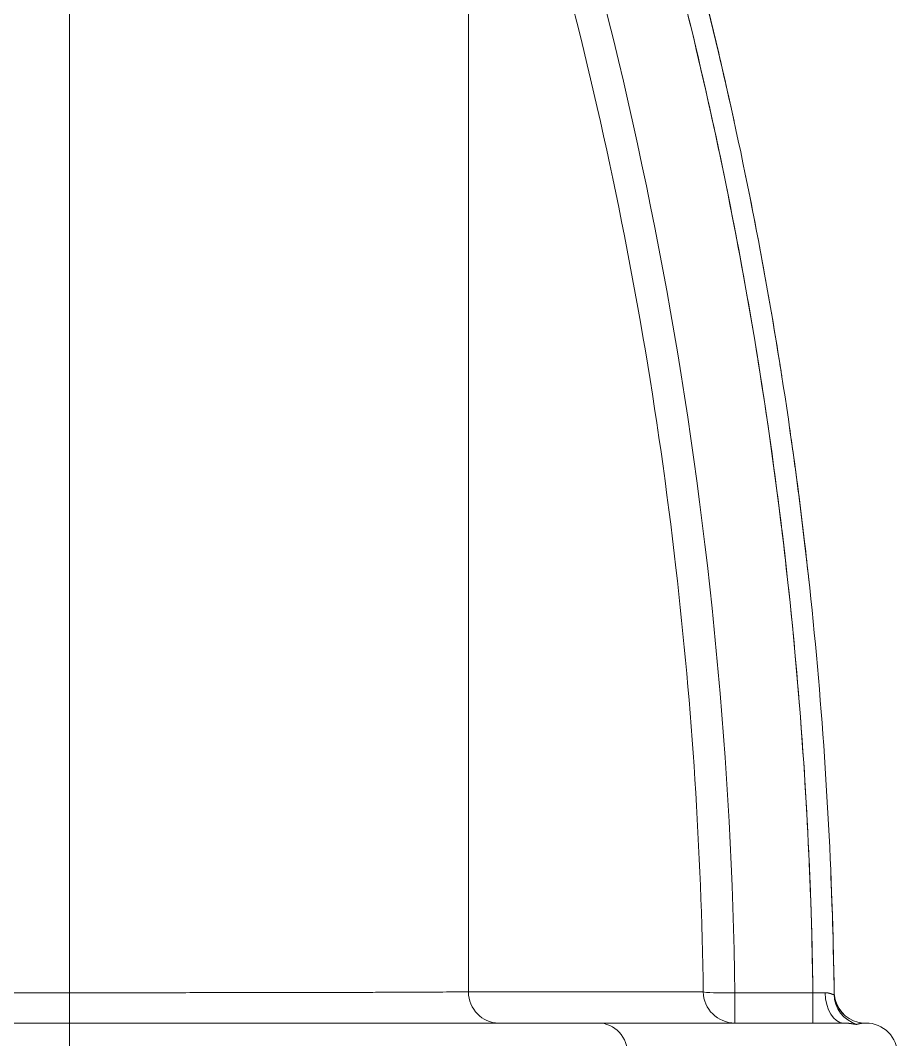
# Model space of a CAD drawing. Header units: millimetres. Extents: x 4664 to 8864, y -38 to 2932.
# Drawn here: x 5492 to 5564, y 1172.4 to 1256 of the extents above; entities that cross this region are included whole.
import ezdxf

# ---------------------------------------------------------------- set-up
doc = ezdxf.new("R2010")
doc.units = ezdxf.units.MM

msp = doc.modelspace()

# ---------------------------------------------------------------- linework, layer by layer
at = {"lineweight": 5}
for p, q in [((5496.075, 1311.766), (5496.075, 1027.898)), ((5528.793, 1285.748), (5528.793, 1176.333)), ((5490.376, 1176.259), (5496.075, 1176.259)), ((5528.793, 1176.333), (5548.05, 1176.333)), ((5550.647, 1176.247), (5550.647, 1173.772)), ((5550.647, 1176.247), (5557.049, 1176.247)), ((5557.049, 1176.247), (5557.049, 1173.772)), ((5558.791, 1176.127), (5558.79, 1176.168)), ((5107.639, 1173.772), (5559.55, 1173.772)), ((5561.383, 1173.772), (5561.03, 1173.772)), ((5561.109, 1173.766), (5561.138, 1173.759))]:
    msp.add_line(p, q, dxfattribs=at)
msp.add_arc((5561.383, 1171.16), 2.612, 0, 90, dxfattribs=at)
for centre, major_axis, ratio, start_param, end_param in [((5198.447, 1171.247), (352.236, 0), 0.99863, 0.014217, 0.333745), ((5198.447, 1171.369), (-349.639, 0), 0.99863, 3.255702, 3.475337), ((5198.447, 1171.369), (-349.639, 0), 0.99863, 3.15581, 3.255702), ((5531.247, 1176.384), (0, 2.612), 0.939686, 1.59046, 3.141593), ((5550.647, 1176.384), (-2.612, -0.037), 0.052331, 0.105408, 1.570051), ((5550.647, 1176.384), (0, 2.612), 0.994463, 1.59046, 3.141593), ((5559.55, 1176.384), (0, -2.612), 0.575246, 4.763124, 6.283185), ((5561.4, 1176.357), (2.612, 0.037), 0.999986, 3.141592, 3.38198), ((5561.403, 1176.162), (2.612, 0.035), 0.999628, 3.141593, 4.407653), ((5561.4, 1176.357), (2.612, 0.037), 0.999986, 3.381979, 4.597992), ((5539.426, 1171.16), (0, 2.612), 0.939504, 4.712389, 6.283185)]:
    msp.add_ellipse(centre, major_axis=major_axis, ratio=ratio, start_param=start_param, end_param=end_param, dxfattribs=at)
for points, knots in [([(5557.049, 1176.247), (5556.911, 1186.321), (5556.346, 1196.387), (5554.373, 1216.417), (5552.962, 1226.404), (5549.305, 1246.2), (5547.058, 1256.026), (5543.071, 1270.595), (5541.641, 1275.42), (5538.577, 1285.007), (5536.937, 1289.768), (5535.209, 1294.501)], [0, 0, 0, 0, 0.25, 0.25, 0.5, 0.5, 0.75, 0.75, 0.875, 0.875, 1, 1, 1, 1]), ([(5537.723, 1292.584), (5541.068, 1283.257), (5544.027, 1273.793), (5549.153, 1254.651), (5551.32, 1244.975), (5554.847, 1225.477), (5556.207, 1215.655), (5558.112, 1195.933), (5558.656, 1186.033), (5558.791, 1176.127)], [0, 0, 0, 0, 0.25, 0.25, 0.5, 0.5, 0.75, 0.75, 1, 1, 1, 1]), ([(5550.58, 1247.784), (5550.437, 1248.439), (5550.292, 1249.094), (5549.607, 1252.159), (5549.042, 1254.562), (5547.865, 1259.356), (5547.252, 1261.747), (5546.455, 1264.727), (5546.294, 1265.323), (5545.969, 1266.513), (5545.477, 1268.298), (5544.296, 1272.454), (5541.805, 1280.731), (5539.451, 1287.76), (5537.785, 1292.412)], [0, 0, 0, 0, 0.043291, 0.043291, 0.202743, 0.202743, 0.362194, 0.362194, 0.402057, 0.402057, 0.44192, 0.521646, 0.681097, 1, 1, 1, 1]), ([(5540.244, 1279.79), (5542.906, 1271.423), (5545.256, 1262.973), (5549.333, 1245.908), (5551.058, 1237.292), (5553.868, 1219.98), (5554.956, 1211.263), (5556.486, 1193.782), (5556.929, 1185.024), (5557.049, 1176.247)], [0, 0, 0, 0, 0.25, 0.25, 0.5, 0.5, 0.75, 0.75, 1, 1, 1, 1]), ([(5554.494, 1226.868), (5554.439, 1227.22), (5554.19, 1228.792), (5553.931, 1230.362), (5553.517, 1232.795), (5553.303, 1234.01), (5552.581, 1238.005), (5552.045, 1240.781), (5551.476, 1243.55)], [0, 0, 0, 0, 0.06323, 0.281642, 0.281642, 0.500055, 0.500055, 1, 1, 1, 1]), ([(5556.722, 1210.06), (5556.606, 1211.126), (5556.347, 1213.419), (5555.99, 1216.321), (5555.71, 1218.463), (5555.586, 1219.381), (5555.503, 1219.992), (5555.461, 1220.298), (5555.328, 1221.255), (5555.236, 1221.907), (5555.142, 1222.559)], [0, 0, 0, 0, 0.255182, 0.549169, 0.696163, 0.76966, 0.76966, 0.843157, 0.843157, 1, 1, 1, 1]), ([(5496.075, 1176.259), (5497.003, 1176.259), (5497.929, 1176.259), (5499.768, 1176.259), (5500.682, 1176.26), (5502.494, 1176.26), (5503.392, 1176.26), (5505.165, 1176.261), (5506.041, 1176.262), (5507.765, 1176.263), (5508.613, 1176.264), (5510.278, 1176.266), (5511.095, 1176.267), (5512.693, 1176.269), (5513.473, 1176.27), (5514.994, 1176.273), (5515.735, 1176.274), (5517.171, 1176.278), (5517.868, 1176.279), (5519.214, 1176.283), (5519.863, 1176.285), (5521.112, 1176.289), (5521.711, 1176.291), (5522.857, 1176.295), (5523.404, 1176.298), (5524.443, 1176.302), (5524.935, 1176.305), (5525.862, 1176.31), (5526.298, 1176.313), (5527.111, 1176.318), (5527.489, 1176.321), (5528.185, 1176.327), (5528.504, 1176.329), (5528.793, 1176.333)], [0, 0, 0, 0, 0.0625, 0.0625, 0.125, 0.125, 0.1875, 0.1875, 0.25, 0.25, 0.3125, 0.3125, 0.375, 0.375, 0.4375, 0.4375, 0.5, 0.5, 0.5625, 0.5625, 0.625, 0.625, 0.6875, 0.6875, 0.75, 0.75, 0.8125, 0.8125, 0.875, 0.875, 0.9375, 0.9375, 1, 1, 1, 1]), ([(5557.049, 1176.247), (5557.052, 1176.247), (5557.058, 1176.247), (5557.067, 1176.247), (5557.075, 1176.247), (5557.084, 1176.246), (5557.093, 1176.246), (5557.102, 1176.246), (5557.11, 1176.246), (5557.119, 1176.246), (5557.128, 1176.246), (5557.137, 1176.246), (5557.145, 1176.245), (5557.154, 1176.245), (5557.163, 1176.245), (5557.172, 1176.245), (5557.181, 1176.245), (5557.189, 1176.245), (5557.198, 1176.245), (5557.207, 1176.245), (5557.216, 1176.244), (5557.225, 1176.244), (5557.233, 1176.244), (5557.242, 1176.244), (5557.251, 1176.244), (5557.26, 1176.244), (5557.269, 1176.244), (5557.278, 1176.244), (5557.286, 1176.244), (5557.295, 1176.244), (5557.304, 1176.244), (5557.313, 1176.243), (5557.322, 1176.243), (5557.33, 1176.243), (5557.339, 1176.243), (5557.348, 1176.243), (5557.357, 1176.243), (5557.366, 1176.243), (5557.375, 1176.243), (5557.383, 1176.243), (5557.392, 1176.243), (5557.401, 1176.243), (5557.41, 1176.243), (5557.418, 1176.243), (5557.427, 1176.243), (5557.436, 1176.243), (5557.445, 1176.243), (5557.454, 1176.243), (5557.462, 1176.243), (5557.471, 1176.243), (5557.48, 1176.243), (5557.488, 1176.243), (5557.497, 1176.243), (5557.506, 1176.243), (5557.515, 1176.243), (5557.523, 1176.243), (5557.532, 1176.243), (5557.541, 1176.243), (5557.549, 1176.243), (5557.558, 1176.243), (5557.567, 1176.243), (5557.575, 1176.243), (5557.584, 1176.243), (5557.592, 1176.243), (5557.601, 1176.243), (5557.61, 1176.243), (5557.618, 1176.243), (5557.627, 1176.243), (5557.635, 1176.243), (5557.644, 1176.243), (5557.652, 1176.244), (5557.661, 1176.244), (5557.669, 1176.244), (5557.678, 1176.244), (5557.686, 1176.244), (5557.694, 1176.244), (5557.703, 1176.244), (5557.711, 1176.244), (5557.719, 1176.244), (5557.728, 1176.244), (5557.736, 1176.244), (5557.744, 1176.244), (5557.753, 1176.245), (5557.761, 1176.245), (5557.769, 1176.245), (5557.777, 1176.245), (5557.786, 1176.245), (5557.794, 1176.245), (5557.802, 1176.245), (5557.81, 1176.245), (5557.818, 1176.246), (5557.826, 1176.246), (5557.834, 1176.246), (5557.842, 1176.246), (5557.85, 1176.246), (5557.858, 1176.246), (5557.866, 1176.246), (5557.874, 1176.247), (5557.882, 1176.247), (5557.89, 1176.247), (5557.898, 1176.247), (5557.906, 1176.247), (5557.914, 1176.248), (5557.921, 1176.248), (5557.929, 1176.248), (5557.937, 1176.248), (5557.945, 1176.248), (5557.952, 1176.248), (5557.96, 1176.249), (5557.968, 1176.249), (5557.975, 1176.249), (5557.983, 1176.249), (5557.99, 1176.25), (5557.998, 1176.25), (5558.005, 1176.25), (5558.013, 1176.25), (5558.02, 1176.25), (5558.027, 1176.251), (5558.035, 1176.251), (5558.042, 1176.251), (5558.047, 1176.251), (5558.049, 1176.251)], [0, 0, 0, 0, 0.008168, 0.016345, 0.02453, 0.032723, 0.040925, 0.049134, 0.057351, 0.065576, 0.073808, 0.082048, 0.090296, 0.098551, 0.106813, 0.115082, 0.123359, 0.131642, 0.139932, 0.148229, 0.156532, 0.164842, 0.173158, 0.181481, 0.18981, 0.198145, 0.206486, 0.214832, 0.223185, 0.231543, 0.239906, 0.248275, 0.256649, 0.265028, 0.273413, 0.281802, 0.290196, 0.298595, 0.306999, 0.315406, 0.323819, 0.332235, 0.340656, 0.34908, 0.357509, 0.365941, 0.374377, 0.382816, 0.391259, 0.399705, 0.408154, 0.416606, 0.425061, 0.433519, 0.441979, 0.450442, 0.458908, 0.467375, 0.475845, 0.484317, 0.492791, 0.501267, 0.509744, 0.518223, 0.526703, 0.535185, 0.543667, 0.552151, 0.560636, 0.569121, 0.577607, 0.586094, 0.594581, 0.603069, 0.611556, 0.620044, 0.628531, 0.637019, 0.645506, 0.653992, 0.662478, 0.670963, 0.679447, 0.687931, 0.696413, 0.704894, 0.713374, 0.721852, 0.730329, 0.738804, 0.747277, 0.755748, 0.764217, 0.772684, 0.781148, 0.78961, 0.79807, 0.806526, 0.81498, 0.823431, 0.831879, 0.840323, 0.848765, 0.857202, 0.865637, 0.874067, 0.882494, 0.890917, 0.899335, 0.90775, 0.91616, 0.924566, 0.932967, 0.941364, 0.949756, 0.958143, 0.966525, 0.974901, 0.983273, 0.991639, 1, 1, 1, 1]), ([(5558.049, 1176.251), (5558.051, 1176.251), (5558.055, 1176.252), (5558.06, 1176.252), (5558.066, 1176.252), (5558.071, 1176.252), (5558.077, 1176.252), (5558.083, 1176.252), (5558.088, 1176.252), (5558.094, 1176.252), (5558.099, 1176.252), (5558.105, 1176.252), (5558.111, 1176.252), (5558.116, 1176.252), (5558.122, 1176.251), (5558.128, 1176.251), (5558.134, 1176.251), (5558.139, 1176.251), (5558.145, 1176.25), (5558.151, 1176.25), (5558.157, 1176.25), (5558.163, 1176.249), (5558.169, 1176.249), (5558.174, 1176.248), (5558.18, 1176.248), (5558.186, 1176.247), (5558.192, 1176.247), (5558.198, 1176.246), (5558.204, 1176.246), (5558.21, 1176.245), (5558.216, 1176.245), (5558.222, 1176.244), (5558.228, 1176.243), (5558.234, 1176.242), (5558.24, 1176.242), (5558.246, 1176.241), (5558.252, 1176.24), (5558.258, 1176.239), (5558.264, 1176.238), (5558.27, 1176.237), (5558.276, 1176.236), (5558.282, 1176.235), (5558.288, 1176.234), (5558.294, 1176.233), (5558.3, 1176.232), (5558.306, 1176.231), (5558.312, 1176.23), (5558.318, 1176.229), (5558.324, 1176.228), (5558.331, 1176.227), (5558.337, 1176.225), (5558.343, 1176.224), (5558.349, 1176.223), (5558.355, 1176.221), (5558.364, 1176.219), (5558.375, 1176.217), (5558.389, 1176.213), (5558.403, 1176.21), (5558.417, 1176.206), (5558.43, 1176.203), (5558.444, 1176.199), (5558.457, 1176.196), (5558.47, 1176.192), (5558.482, 1176.188), (5558.495, 1176.185), (5558.507, 1176.181), (5558.518, 1176.177), (5558.53, 1176.173), (5558.541, 1176.169), (5558.553, 1176.165), (5558.563, 1176.161), (5558.574, 1176.157), (5558.584, 1176.153), (5558.593, 1176.15), (5558.6, 1176.147), (5558.605, 1176.145), (5558.61, 1176.143), (5558.615, 1176.141), (5558.62, 1176.139), (5558.624, 1176.137), (5558.629, 1176.135), (5558.634, 1176.134), (5558.639, 1176.132), (5558.643, 1176.13), (5558.648, 1176.129), (5558.652, 1176.127), (5558.657, 1176.125), (5558.661, 1176.124), (5558.665, 1176.123), (5558.669, 1176.121), (5558.673, 1176.12), (5558.677, 1176.119), (5558.681, 1176.117), (5558.685, 1176.116), (5558.689, 1176.115), (5558.693, 1176.114), (5558.697, 1176.113), (5558.7, 1176.112), (5558.704, 1176.111), (5558.707, 1176.11), (5558.711, 1176.109), (5558.714, 1176.108), (5558.717, 1176.108), (5558.721, 1176.107), (5558.724, 1176.106), (5558.727, 1176.106), (5558.73, 1176.105), (5558.733, 1176.105), (5558.736, 1176.104), (5558.738, 1176.104), (5558.741, 1176.103), (5558.744, 1176.103), (5558.746, 1176.103), (5558.749, 1176.103), (5558.751, 1176.102), (5558.754, 1176.102), (5558.756, 1176.102), (5558.758, 1176.102), (5558.76, 1176.102), (5558.762, 1176.102), (5558.764, 1176.102), (5558.766, 1176.103), (5558.768, 1176.103), (5558.77, 1176.103), (5558.771, 1176.103), (5558.773, 1176.104), (5558.775, 1176.104), (5558.776, 1176.105), (5558.778, 1176.105), (5558.779, 1176.106), (5558.78, 1176.107), (5558.781, 1176.107), (5558.782, 1176.108), (5558.784, 1176.109), (5558.785, 1176.11), (5558.785, 1176.111), (5558.786, 1176.111), (5558.787, 1176.112), (5558.788, 1176.113), (5558.788, 1176.115), (5558.789, 1176.116), (5558.789, 1176.117), (5558.79, 1176.118), (5558.79, 1176.119), (5558.791, 1176.121), (5558.791, 1176.122), (5558.791, 1176.124), (5558.791, 1176.125), (5558.791, 1176.126), (5558.791, 1176.127)], [0, 0, 0, 0, 0.003984, 0.007996, 0.012036, 0.016105, 0.020201, 0.024326, 0.028479, 0.03266, 0.03687, 0.041108, 0.045375, 0.04967, 0.053994, 0.058346, 0.062728, 0.067138, 0.071576, 0.076044, 0.08054, 0.085065, 0.08962, 0.094203, 0.098814, 0.103455, 0.108125, 0.112824, 0.117552, 0.122309, 0.127094, 0.131909, 0.136753, 0.141626, 0.146527, 0.151458, 0.156418, 0.161406, 0.166424, 0.17147, 0.176546, 0.18165, 0.186783, 0.191946, 0.197136, 0.202356, 0.207604, 0.212881, 0.218187, 0.223521, 0.228884, 0.234276, 0.239696, 0.245144, 0.250621, 0.263825, 0.277024, 0.290218, 0.303405, 0.316586, 0.329757, 0.34292, 0.356072, 0.369213, 0.382341, 0.395456, 0.408557, 0.421643, 0.434713, 0.447766, 0.460801, 0.473818, 0.486814, 0.499791, 0.506544, 0.513296, 0.520046, 0.526794, 0.53354, 0.540284, 0.547026, 0.553766, 0.560504, 0.567241, 0.573975, 0.580707, 0.587437, 0.594165, 0.600891, 0.607615, 0.614337, 0.621056, 0.627774, 0.634489, 0.641202, 0.647913, 0.654621, 0.661327, 0.668031, 0.674732, 0.681432, 0.688128, 0.694823, 0.701515, 0.708204, 0.714891, 0.721576, 0.728258, 0.734938, 0.741615, 0.74829, 0.754962, 0.761632, 0.768299, 0.774963, 0.781625, 0.788284, 0.794941, 0.801595, 0.808247, 0.814896, 0.821542, 0.828185, 0.834826, 0.841465, 0.8481, 0.854733, 0.861363, 0.867991, 0.874616, 0.881239, 0.887858, 0.894475, 0.90109, 0.907702, 0.914311, 0.920918, 0.927522, 0.934123, 0.940722, 0.947318, 0.953912, 0.960504, 0.967092, 0.973679, 0.980263, 0.986844, 0.993423, 1, 1, 1, 1]), ([(5559.612, 1174.44), (5559.524, 1174.523), (5559.304, 1174.764), (5559.008, 1175.24), (5558.877, 1175.65), (5558.833, 1175.876)], [0, 0, 0, 0, 0.22512, 0.599715, 1, 1, 1, 1]), ([(5560.653, 1173.661), (5560.653, 1173.661), (5560.652, 1173.661), (5560.651, 1173.661), (5560.65, 1173.66), (5560.649, 1173.66), (5560.648, 1173.66), (5560.647, 1173.66), (5560.646, 1173.66), (5560.645, 1173.66), (5560.644, 1173.659), (5560.643, 1173.659), (5560.642, 1173.659), (5560.64, 1173.659), (5560.639, 1173.659), (5560.638, 1173.659), (5560.636, 1173.659), (5560.635, 1173.659), (5560.633, 1173.659), (5560.632, 1173.658), (5560.63, 1173.658), (5560.629, 1173.658), (5560.627, 1173.658), (5560.626, 1173.658), (5560.624, 1173.658), (5560.622, 1173.658), (5560.621, 1173.658), (5560.619, 1173.658), (5560.617, 1173.658), (5560.615, 1173.659), (5560.613, 1173.659), (5560.611, 1173.659), (5560.609, 1173.659), (5560.607, 1173.659), (5560.605, 1173.659), (5560.603, 1173.659), (5560.601, 1173.659), (5560.599, 1173.659), (5560.597, 1173.66), (5560.595, 1173.66), (5560.592, 1173.66), (5560.59, 1173.66), (5560.588, 1173.66), (5560.585, 1173.661), (5560.583, 1173.661), (5560.58, 1173.661), (5560.578, 1173.661), (5560.575, 1173.662), (5560.573, 1173.662), (5560.57, 1173.662), (5560.568, 1173.662), (5560.565, 1173.663), (5560.562, 1173.663), (5560.559, 1173.663), (5560.557, 1173.664), (5560.554, 1173.664), (5560.551, 1173.664), (5560.548, 1173.665), (5560.545, 1173.665), (5560.542, 1173.666), (5560.539, 1173.666), (5560.536, 1173.666), (5560.533, 1173.667), (5560.53, 1173.667), (5560.527, 1173.668), (5560.523, 1173.668), (5560.52, 1173.669), (5560.517, 1173.669), (5560.514, 1173.67), (5560.51, 1173.67), (5560.507, 1173.671), (5560.503, 1173.671), (5560.5, 1173.672), (5560.496, 1173.672), (5560.493, 1173.673), (5560.489, 1173.673), (5560.486, 1173.674), (5560.482, 1173.674), (5560.478, 1173.675), (5560.475, 1173.675), (5560.471, 1173.676), (5560.467, 1173.677), (5560.463, 1173.677), (5560.459, 1173.678), (5560.455, 1173.679), (5560.451, 1173.679), (5560.447, 1173.68), (5560.443, 1173.68), (5560.439, 1173.681), (5560.435, 1173.682), (5560.431, 1173.682), (5560.427, 1173.683), (5560.423, 1173.684), (5560.418, 1173.685), (5560.414, 1173.685), (5560.41, 1173.686), (5560.405, 1173.687), (5560.401, 1173.687), (5560.396, 1173.688), (5560.392, 1173.689), (5560.387, 1173.69), (5560.383, 1173.69), (5560.378, 1173.691), (5560.374, 1173.692), (5560.369, 1173.693), (5560.364, 1173.693), (5560.359, 1173.694), (5560.354, 1173.695), (5560.348, 1173.696), (5560.341, 1173.697), (5560.332, 1173.699), (5560.322, 1173.7), (5560.313, 1173.702), (5560.304, 1173.703), (5560.294, 1173.705), (5560.285, 1173.706), (5560.275, 1173.708), (5560.265, 1173.709), (5560.255, 1173.711), (5560.246, 1173.712), (5560.235, 1173.714), (5560.225, 1173.715), (5560.215, 1173.717), (5560.205, 1173.719), (5560.194, 1173.72), (5560.184, 1173.722), (5560.173, 1173.723), (5560.162, 1173.725), (5560.152, 1173.726), (5560.141, 1173.728), (5560.13, 1173.729), (5560.119, 1173.731), (5560.107, 1173.732), (5560.096, 1173.734), (5560.085, 1173.735), (5560.073, 1173.737), (5560.062, 1173.738), (5560.05, 1173.74), (5560.038, 1173.741), (5560.026, 1173.743), (5560.014, 1173.744), (5560.002, 1173.745), (5559.99, 1173.747), (5559.978, 1173.748), (5559.966, 1173.749), (5559.953, 1173.751), (5559.941, 1173.752), (5559.928, 1173.753), (5559.915, 1173.754), (5559.902, 1173.756), (5559.889, 1173.757), (5559.876, 1173.758), (5559.863, 1173.759), (5559.85, 1173.76), (5559.837, 1173.761), (5559.823, 1173.762), (5559.81, 1173.763), (5559.796, 1173.764), (5559.782, 1173.765), (5559.769, 1173.766), (5559.755, 1173.766), (5559.741, 1173.767), (5559.727, 1173.768), (5559.712, 1173.768), (5559.698, 1173.769), (5559.684, 1173.77), (5559.669, 1173.77), (5559.655, 1173.771), (5559.64, 1173.771), (5559.625, 1173.771), (5559.61, 1173.772), (5559.595, 1173.772), (5559.58, 1173.772), (5559.565, 1173.772), (5559.555, 1173.772), (5559.55, 1173.772)], [0, 0, 0, 0, 0.004773, 0.009544, 0.014312, 0.019078, 0.023841, 0.028601, 0.033359, 0.038114, 0.042867, 0.047618, 0.052366, 0.057111, 0.061854, 0.066595, 0.071334, 0.07607, 0.080804, 0.085535, 0.090264, 0.094991, 0.099716, 0.104439, 0.109159, 0.113877, 0.118593, 0.123307, 0.128019, 0.132729, 0.137437, 0.142142, 0.146846, 0.151548, 0.156248, 0.160945, 0.165641, 0.170335, 0.175027, 0.179718, 0.184406, 0.189093, 0.193777, 0.19846, 0.203142, 0.207821, 0.212499, 0.217175, 0.22185, 0.226523, 0.231194, 0.235864, 0.240532, 0.245198, 0.249863, 0.254527, 0.259189, 0.26385, 0.268509, 0.273167, 0.277823, 0.282478, 0.287132, 0.291784, 0.296435, 0.301085, 0.305734, 0.310381, 0.315027, 0.319672, 0.324316, 0.328958, 0.3336, 0.33824, 0.34288, 0.347518, 0.352155, 0.356791, 0.361427, 0.366061, 0.370694, 0.375327, 0.379958, 0.384589, 0.389219, 0.393848, 0.398476, 0.403104, 0.407731, 0.412357, 0.416982, 0.421607, 0.426231, 0.430854, 0.435477, 0.440099, 0.444721, 0.449342, 0.453962, 0.458582, 0.463202, 0.467821, 0.47244, 0.477058, 0.481676, 0.486293, 0.490911, 0.495527, 0.500144, 0.508609, 0.517042, 0.525445, 0.533818, 0.542159, 0.550471, 0.558752, 0.567003, 0.575224, 0.583416, 0.591577, 0.59971, 0.607813, 0.615887, 0.623931, 0.631947, 0.639934, 0.647893, 0.655823, 0.663725, 0.6716, 0.679446, 0.687264, 0.695055, 0.702819, 0.710555, 0.718265, 0.725947, 0.733603, 0.741233, 0.748836, 0.756413, 0.763964, 0.77149, 0.77899, 0.786465, 0.793915, 0.801339, 0.808739, 0.816115, 0.823466, 0.830793, 0.838097, 0.845376, 0.852633, 0.859866, 0.867076, 0.874263, 0.881427, 0.88857, 0.89569, 0.902788, 0.909865, 0.91692, 0.923954, 0.930967, 0.937959, 0.944931, 0.951883, 0.958815, 0.965727, 0.972619, 0.979493, 0.986347, 0.993183, 1, 1, 1, 1]), ([(5561.138, 1173.759), (5561.137, 1173.759), (5561.134, 1173.758), (5561.13, 1173.758), (5561.125, 1173.757), (5561.121, 1173.757), (5561.116, 1173.757), (5561.112, 1173.756), (5561.107, 1173.755), (5561.102, 1173.755), (5561.098, 1173.754), (5561.093, 1173.754), (5561.088, 1173.753), (5561.084, 1173.753), (5561.079, 1173.752), (5561.074, 1173.752), (5561.069, 1173.751), (5561.064, 1173.75), (5561.059, 1173.75), (5561.054, 1173.749), (5561.049, 1173.748), (5561.044, 1173.748), (5561.039, 1173.747), (5561.034, 1173.746), (5561.029, 1173.745), (5561.024, 1173.745), (5561.019, 1173.744), (5561.014, 1173.743), (5561.008, 1173.742), (5561.003, 1173.742), (5560.998, 1173.741), (5560.992, 1173.74), (5560.987, 1173.739), (5560.982, 1173.738), (5560.976, 1173.737), (5560.971, 1173.736), (5560.965, 1173.735), (5560.96, 1173.734), (5560.954, 1173.733), (5560.949, 1173.732), (5560.943, 1173.731), (5560.937, 1173.73), (5560.932, 1173.729), (5560.926, 1173.728), (5560.92, 1173.727), (5560.914, 1173.726), (5560.909, 1173.725), (5560.903, 1173.724), (5560.897, 1173.723), (5560.891, 1173.722), (5560.885, 1173.72), (5560.879, 1173.719), (5560.873, 1173.718), (5560.867, 1173.717), (5560.861, 1173.715), (5560.855, 1173.714), (5560.849, 1173.713), (5560.843, 1173.711), (5560.837, 1173.71), (5560.83, 1173.709), (5560.824, 1173.707), (5560.818, 1173.706), (5560.812, 1173.704), (5560.805, 1173.703), (5560.799, 1173.701), (5560.793, 1173.7), (5560.786, 1173.698), (5560.78, 1173.697), (5560.774, 1173.695), (5560.767, 1173.693), (5560.761, 1173.692), (5560.754, 1173.69), (5560.748, 1173.688), (5560.741, 1173.686), (5560.734, 1173.685), (5560.728, 1173.683), (5560.721, 1173.681), (5560.714, 1173.679), (5560.708, 1173.677), (5560.701, 1173.675), (5560.694, 1173.673), (5560.687, 1173.671), (5560.68, 1173.669), (5560.674, 1173.667), (5560.667, 1173.665), (5560.66, 1173.663), (5560.655, 1173.662), (5560.653, 1173.661)], [0, 0, 0, 0, 0.01214, 0.024271, 0.036393, 0.048506, 0.06061, 0.072705, 0.084792, 0.096869, 0.108937, 0.120996, 0.133046, 0.145088, 0.15712, 0.169144, 0.181158, 0.193164, 0.20516, 0.217148, 0.229126, 0.241096, 0.253057, 0.265009, 0.276951, 0.288885, 0.30081, 0.312726, 0.324633, 0.336532, 0.348421, 0.360301, 0.372172, 0.384035, 0.395888, 0.407733, 0.419569, 0.431395, 0.443213, 0.455022, 0.466822, 0.478613, 0.490395, 0.502168, 0.513932, 0.525688, 0.537434, 0.549172, 0.5609, 0.57262, 0.584331, 0.596033, 0.607726, 0.61941, 0.631085, 0.642751, 0.654409, 0.666057, 0.677697, 0.689328, 0.700949, 0.712562, 0.724166, 0.735762, 0.747348, 0.758925, 0.770494, 0.782053, 0.793604, 0.805146, 0.816679, 0.828203, 0.839718, 0.851224, 0.862722, 0.874211, 0.88569, 0.897161, 0.908623, 0.920076, 0.931521, 0.942956, 0.954382, 0.9658, 0.977209, 0.988609, 1, 1, 1, 1])]:
    msp.add_open_spline(points, degree=3, knots=knots, dxfattribs=at)
for points, degree in [([(5558.788, 1176.321), (5558.741, 1179.68), (5558.646, 1183.037), (5558.505, 1186.391)], 3), ([(5558.855, 1175.748), (5558.812, 1175.931), (5558.79, 1176.12), (5558.786, 1176.315)], 3), ([(5558.793, 1176.225), (5558.789, 1176.254)], 1), ([(5558.79, 1176.17), (5558.826, 1175.734)], 1), ([(5558.833, 1175.876), (5558.823, 1175.96)], 1)]:
    msp.add_open_spline(points, degree=degree, dxfattribs=at)

doc.saveas('drawing.dxf')
